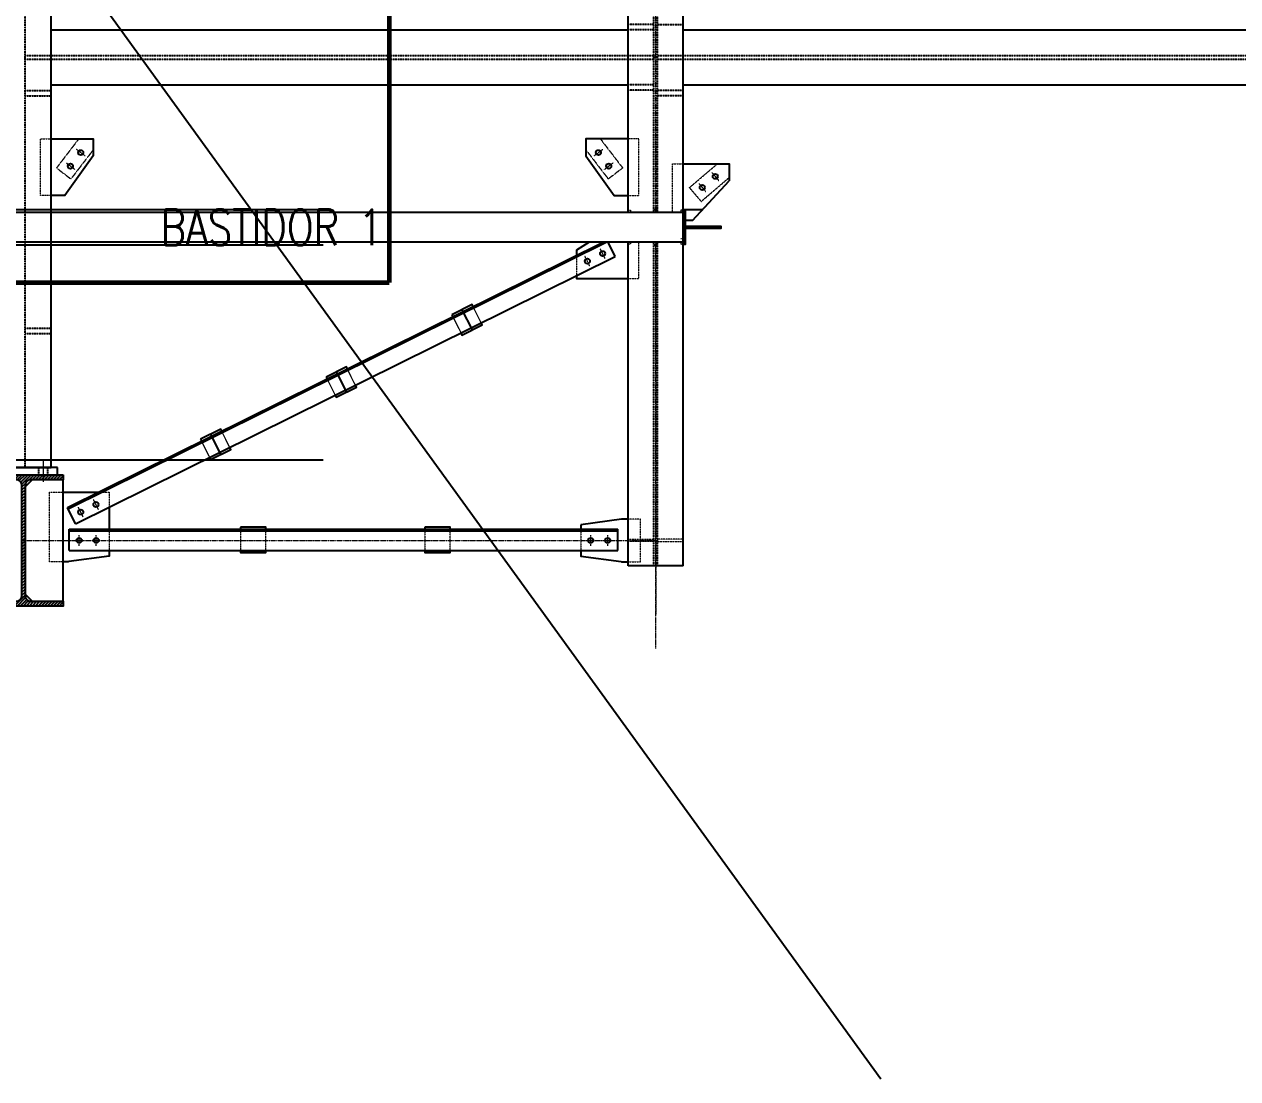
# Model space of a CAD drawing. Header units: millimetres. Extents: x 13669 to 217197, y -88248 to 24578.
# Drawn here: x 203149 to 207429, y -26166 to -22445 of the extents above; entities that cross this region are included whole.
import ezdxf

# ---------------------------------------------------------------- set-up
doc = ezdxf.new("R2010")
doc.units = ezdxf.units.MM
doc.linetypes.add('CENTER2', pattern=[1.125, 0.75, -0.125, 0.125, -0.125])
doc.linetypes.add('DASHED2', pattern=[0.375, 0.25, -0.125])
for name, color, linetype in [('CHAPA PISO', 3, 'Continuous'), ('Tx-DDIM', 1, 'Continuous'), ('Tx-TEXT', 3, 'Continuous'), ('Tx_M_EQUIPOS', 4, 'Continuous'), ('Tx_M_EXISTENTES', 8, 'Continuous'), ('Tx_M_OCULTOS', 2, 'DASHED2')]:
    doc.layers.add(name, color=color, linetype=linetype)
for name, color, linetype, lineweight in [('TITULOS', 6, 'Continuous', 60), ('Tx_EJES', 1, 'CENTER2', 5), ('Tx_M_CONTORNO FINO', 1, 'Continuous', 5), ('Tx_M_OCULTAS FINO', 1, 'DASHED2', 5)]:
    doc.layers.add(name, color=color, linetype=linetype, lineweight=lineweight)
doc.styles.add('ESTILO 1', font='romans.shx', dxfattribs={"width": 0.8})

# ---------------------------------------------------------------- blocks, each defined once
blk = doc.blocks.new('A$C9d26feda')
at = {"layer": 'Tx_M_EQUIPOS'}
blk.add_lwpolyline([(-140, 0), (-140, -17.3), (-26, -17.3, -0.414214), (-5.4, -37.9), (-5.4, -425.1, -0.414214), (-26, -445.7), (-140, -445.7), (-140, -463), (140, -463), (140, -445.7), (26, -445.7, -0.414214), (5.4, -425.1), (5.4, -37.9, -0.414214), (26, -17.3), (140, -17.3), (140, 0)], format="xyb", close=True, dxfattribs=at)
blk = doc.blocks.new('A$C30D82DAE')
at = {"layer": 'Tx_M_EQUIPOS'}
for points in [[(-104.9, 60), (-97, 60), (-97, -60), (-104.9, -60)], [(-104.9, 4), (-229.9, 4), (-229.9, -4), (-104.9, -4)]]:
    blk.add_lwpolyline(points, close=True, dxfattribs=at)
at = {"layer": 'Tx_M_OCULTAS FINO'}
blk.add_line((-89.1, -39), (-104.9, -39), dxfattribs=at)

msp = doc.modelspace()

# ---------------------------------------------------------------- hatches: boundary and pattern name
h = msp.add_hatch()
h.set_pattern_fill('ANSI31', color=1, scale=60, angle=360)
h.set_pattern_definition([(45, (162944.941, 8000.2354), (-5.3033009, 5.3033009), [])])
h.paths.add_polyline_path([(203285.8743746, -24035.0175153), (203005.8743746, -24035.0175153), (203005.8743746, -24052.3175153), (203119.8743746, -24052.3175153, -0.4142135624), (203140.4743746, -24072.9175153), (203140.4743746, -24460.1175153, -0.4142135624), (203119.8743746, -24480.7175153), (203005.8743746, -24480.7175153), (203005.8743746, -24498.0175153), (203285.8743746, -24498.0175153), (203285.8743746, -24480.7175153), (203171.8743746, -24480.7175153, -0.4142135624), (203151.2743746, -24460.1175153), (203151.2743746, -24072.9175153, -0.4142135624), (203171.8743746, -24052.3175153), (203285.8743746, -24052.3175153)])

# ---------------------------------------------------------------- linework, layer by layer
msp.add_line((202908.8743749, -21661.5175154), (206170.1471557, -26166.1637301))
at = {"layer": 'CHAPA PISO'}
for p, q in [((203048.8743747, -23108.5175158), (204202.8945823, -23108.5175156)), ((204202.8945823, -23108.5175156), (205472.8743747, -23108.5175156)), ((205278.8743747, -23108.5175154), (205286.7743747, -23108.5175154)), ((205369.5743747, -23108.5175154), (205382.1743747, -23108.5175154)), ((205464.9743741, -23108.5175154), (205472.8743741, -23108.5175154)), ((205472.8743741, -23108.5175154), (205472.8743741, -23214.5175154)), ((205472.8743741, -23108.5175154), (205472.8743741, -23214.5175154)), ((204202.8945823, -23214.5175154), (203048.8743747, -23214.5175154)), ((205472.8743741, -23214.5175154), (204202.8945823, -23214.5175154)), ((205286.7743747, -23214.5175154), (205278.8743747, -23214.5175154)), ((205382.1743747, -23214.5175154), (205369.5743747, -23214.5175154)), ((205472.8743741, -23214.5175154), (205464.9743741, -23214.5175154))]:
    msp.add_line(p, q, dxfattribs=at)
at = {"layer": 'TITULOS'}
for p in [(204435.8743748, -18986.5175154), (201628.8743746, -23356.5175154)]:
    msp.add_line(p, (204435.8743748, -23356.5175154), dxfattribs=at)
at = {"layer": 'Tx-DDIM'}
for p, q in [((204692.6452561, -23452.1744808), (204728.3180697, -23523.7806981)), ((204249.1109484, -23671.9523653), (204284.7837621, -23743.5585826)), ((203805.576771, -23891.7305114), (203841.2495847, -23963.3367288))]:
    msp.add_line(p, q, dxfattribs=at)
at = {"layer": 'Tx_EJES'}
for p, q in [((205375.8743747, -23108.5175154), (205375.8743747, -19833.65839)), ((203362.9126451, -22909.533827), (203332.7505993, -22886.4199569)), ((205158.8361046, -22909.533827), (205188.9981504, -22886.4199569)), ((205375.8743749, -22880.2675154), (205375.8743749, -23108.5175154)), ((203326.4170607, -22957.1581099), (203296.2550149, -22934.0442397)), ((205195.331689, -22957.1581099), (205225.4937348, -22934.0442397)), ((205573.6197052, -22967.6003372), (205598.3019163, -22996.4930431)), ((205527.9996433, -23006.5722494), (205552.6818543, -23035.4649554)), ((205472.8743747, -23131.5175155), (205482.8743747, -23131.5175155)), ((205472.8743747, -23191.5175155), (205482.8743747, -23191.5175155)), ((205197.0747149, -23271.3202324), (205180.2028572, -23237.2711441)), ((205375.8743747, -24647.9214104), (205375.8743747, -23214.5175154)), ((205375.8743749, -23214.5175154), (205375.8743749, -24529.2675153)), ((205143.3129965, -23297.9600077), (205126.4411388, -23263.9109194)), ((203409.9188209, -24156.8840274), (203393.0469632, -24122.834939)), ((203356.1571024, -24183.5238027), (203339.2852448, -24149.4747143)), ((203145.8743747, -24266.5175153), (205375.8743747, -24266.5175153)), ((203342.1823327, -24285.5175153), (203342.1823327, -24247.5175153)), ((203402.1823327, -24285.5175153), (203402.1823327, -24247.5175153)), ((205146.9127632, -24285.5175153), (205146.9127632, -24247.5175153)), ((205206.9127632, -24285.5175153), (205206.9127632, -24247.5175153))]:
    msp.add_line(p, q, dxfattribs=at)
at = {"layer": 'Tx_M_CONTORNO FINO'}
msp.add_line((203215.8743746, -24060.0175153), (203215.8743746, -23984.6175153), dxfattribs=at)
at = {"layer": 'Tx_M_EQUIPOS'}
for p, q in [((203242.8743746, -24009.6175153), (203242.8743746, -20348.5175154)), ((205278.8743747, -23108.5175154), (205278.8743747, -20531.4175154)), ((205472.8743747, -24356.0175153), (205472.8743747, -20531.4175154)), ((203242.8743746, -22464.5175154), (205278.8743747, -22464.5175154)), ((203242.8743746, -22658.5175154), (203242.8743746, -22464.5175154)), ((205278.8743747, -22658.5175154), (205278.8743747, -22464.5175154)), ((205278.8743747, -22658.5175154), (205278.8743747, -22464.5175154)), ((205472.8743746, -22464.5175154), (209258.8743747, -22464.5175154)), ((203242.8743746, -22658.5175154), (205278.8743747, -22658.5175154)), ((205472.8743746, -22658.5175154), (209258.8743747, -22658.5175154)), ((205505.3061291, -23137.263378), (205635.3061291, -22997.2633781)), ((203048.8743746, -23099.0175154), (204202.8945823, -23099.0175154)), ((205369.5743747, -23099.0175154), (205382.1743747, -23099.0175154)), ((205472.8743747, -23099.0175154), (205540.8201444, -23099.0175154)), ((204202.8945823, -23224.0175154), (203048.8743746, -23224.0175154)), ((203300.8203022, -24150.678125), (205190.085605, -23214.5175154)), ((203302.9514843, -24154.9790624), (205200.896507, -23214.5175154)), ((205232.8756799, -23264.7406499), (205207.9893285, -23214.5175154)), ((205278.8743747, -24356.0175153), (205278.8743747, -23214.5175154)), ((205382.1743747, -23224.0175154), (205369.5743747, -23224.0175154)), ((203329.2360625, -24208.023958), (205232.8756799, -23264.7406499)), ((203048.8743746, -24009.6175153), (203242.8743746, -24009.6175153)), ((203329.2360625, -24208.023958), (203300.8203022, -24150.678125)), ((203307.1823327, -24226.5175153), (205241.9127632, -24226.5175153)), ((203307.1823327, -24302.5175153), (203307.1823327, -24226.5175153)), ((205241.9127632, -24302.5175153), (205241.9127632, -24226.5175153)), ((203307.1823327, -24232.9175153), (205241.9127632, -24232.9175153)), ((203307.1823327, -24302.5175153), (205241.9127632, -24302.5175153)), ((205472.8743747, -24356.0175153), (205278.8743747, -24356.0175153))]:
    msp.add_line(p, q, dxfattribs=at)
for points in [[(203242.8743749, -22848.9069694), (203392.1391165, -22848.9069694), (203392.1391165, -22908.9069694), (203292.1391165, -23048.9069694), (203242.8743749, -23048.9069694)], [(205278.8743747, -22848.9069694), (205129.6096332, -22848.9069694), (205129.6096332, -22908.9069694), (205229.6096332, -23048.9069694), (205278.8743747, -23048.9069694)], [(205472.8743745, -22937.263378), (205635.3061291, -22937.2633781), (205635.3061291, -22997.2633781)], [(205505.3061291, -23137.263378), (205472.8743745, -23137.263378)], [(205140.8872476, -23214.5175154), (205096.4426208, -23242.4919531), (205096.4426208, -23260.9190838)], [(205096.4426208, -23332.345372), (205096.4426208, -23342.327987), (205278.8743747, -23342.327987)], [(204732.0156461, -23441.4986957), (204728.4483647, -23434.3380739), (204656.8421474, -23470.0108876)], [(204656.8421474, -23470.0108876), (204660.4094287, -23477.1715093)], [(204688.9476145, -23534.4563524), (204692.5149611, -23541.617105), (204764.1211784, -23505.9442913), (204760.5538319, -23498.7835387)], [(204288.4813384, -23661.2765802), (204284.914057, -23654.1159584), (204213.3078397, -23689.7887721)], [(204213.3078397, -23689.7887721), (204216.8751211, -23696.9493939)], [(204245.4133068, -23754.2342369), (204248.9806534, -23761.3949895), (204320.5868707, -23725.7221758), (204317.0195242, -23718.5614232)], [(203844.9471611, -23881.0547263), (203841.3798797, -23873.8941046), (203769.7736623, -23909.5669183)], [(203769.7736623, -23909.5669183), (203773.3409437, -23916.72754)], [(203801.8791295, -23974.0123831), (203805.446476, -23981.1731356), (203877.0526934, -23945.500322), (203873.4853468, -23938.3395694)], [(203285.8743746, -24096.688004), (203409.777741, -24096.688004)], [(203447.5677582, -24149.3887456), (203447.5677582, -24226.5175153)], [(203911.0475479, -24219.5175153), (203911.0475479, -24226.5175153)], [(204001.0475479, -24226.5175153), (204001.0475479, -24219.5175153), (203911.0475479, -24219.5175153)], [(204561.0475479, -24219.5175153), (204561.0475479, -24226.5175153)], [(204651.0475479, -24226.5175153), (204651.0475479, -24219.5175153), (204561.0475479, -24219.5175153)], [(205254.9127632, -24191.5175153), (205111.9127632, -24211.5175153)], [(205111.9127632, -24211.5175153), (205111.9127632, -24226.5175153)], [(205278.8743747, -24191.5175153), (205254.9127632, -24191.5175153)], [(203911.0475479, -24302.5175153), (203911.0475479, -24309.5175153), (204001.0475479, -24309.5175153), (204001.0475479, -24302.5175153)], [(204561.0475479, -24302.5175153), (204561.0475479, -24309.5175153), (204651.0475479, -24309.5175153), (204651.0475479, -24302.5175153)]]:
    msp.add_lwpolyline(points, dxfattribs=at)
for points in [[(203265.8743746, -24009.6175153), (203025.8743746, -24009.6175153), (203025.8743746, -24035.0175153), (203265.8743746, -24035.0175153)], [(203285.8743746, -24266.5175153), (203285.8743746, -24052.3175153), (203176.2743746, -24052.3175153), (203151.2743746, -24077.3175153), (203151.2743746, -24455.7175153), (203176.2743746, -24480.7175153), (203285.8743746, -24480.7175153)]]:
    msp.add_lwpolyline(points, close=True, dxfattribs=at)
for points in [[(203447.5677582, -24302.5175153), (203447.5677582, -24321.5175153), (203305.2569641, -24341.4211229, -0.0347536737), (203303.8718442, -24341.5175153), (203285.8743746, -24341.5175153)], [(205111.9127632, -24302.5175153), (205111.9127632, -24321.5175153), (205254.2235573, -24341.4211229, 0.0347536737), (205255.6086772, -24341.5175153), (205278.8743747, -24341.5175153)]]:
    msp.add_lwpolyline(points, format="xyb", dxfattribs=at)
for centre in [(203347.8316222, -22897.9768919), (205173.9171275, -22897.9768919), (203311.3360378, -22945.6011748), (205210.4127119, -22945.6011748), (205585.9608108, -22982.0466902), (205540.3407488, -23021.0186024), (205134.8770676, -23280.9354635), (205188.6387861, -23254.2956882), (203401.4828921, -24139.8594832), (203347.7211736, -24166.4992585), (203342.1823327, -24266.5175153), (203402.1823327, -24266.5175153), (205146.9127632, -24266.5175153), (205206.9127632, -24266.5175153)]:
    msp.add_circle(centre, 9, dxfattribs=at)
at = {"layer": 'Tx_M_EXISTENTES'}
msp.add_line((200647.8945823, -23982.0009827), (204202.8945823, -23982.0009827), dxfattribs=at)
at = {"layer": 'Tx_M_OCULTAS FINO'}
for p, q in [((203341.3398815, -22848.9069694), (203262.2661152, -22952.0929155)), ((205180.4088682, -22848.9069694), (205259.4826345, -22952.0929155)), ((203392.1391165, -22887.8355928), (203313.0653502, -22991.0215389)), ((205129.6096332, -22887.8355928), (205208.6833995, -22991.0215389)), ((205494.8926217, -23021.7025212), (205593.7360894, -22937.263378)), ((203262.2661152, -22952.0929155), (203313.0653502, -22991.0215389)), ((205259.4826345, -22952.0929155), (205208.6833995, -22991.0215389)), ((205536.4626614, -23070.3639207), (205635.3061291, -22985.9247775)), ((205494.8926216, -23021.7025212), (205536.4626614, -23070.3639206)), ((203242.8743746, -23099.0175154), (203048.8743746, -23099.0175154)), ((205382.1743747, -23099.0175154), (205369.5743747, -23099.0175154)), ((205540.8201444, -23099.0175154), (205472.8743747, -23099.0175154)), ((203242.8743746, -23224.0175154), (203048.8743746, -23224.0175154)), ((205382.1743747, -23224.0175154), (205369.5743747, -23224.0175154))]:
    msp.add_line(p, q, dxfattribs=at)
for points in [[(203242.8743749, -23048.9069694), (203205.3061289, -23048.9069694), (203205.3061289, -22848.9069694), (203242.8743749, -22848.9069694)], [(205278.8743747, -23048.9069694), (205316.4426208, -23048.9069694), (205316.4426208, -22848.9069694), (205278.8743747, -22848.9069694)], [(205435.3061291, -22937.263378), (205472.8743745, -22937.263378)], [(205435.3061291, -23108.5175156), (205435.3061291, -22937.263378)], [(205278.8743747, -23108.5175154), (205278.8743747, -23101.5175155), (205286.7743747, -23101.5175155), (205286.7743747, -23108.5175154)], [(205464.9743741, -23214.5175154), (205464.9743741, -23221.5175155), (205472.8743741, -23221.5175155), (205472.8743741, -23101.5175155), (205464.9743741, -23101.5175155), (205464.9743741, -23108.5175154)], [(205278.8743747, -23342.327987), (205316.4426208, -23342.327987), (205316.4426208, -23214.5175154)], [(205286.7743747, -23214.5175154), (205286.7743747, -23221.5175155), (205278.8743747, -23221.5175155), (205278.8743747, -23214.5175154)], [(205096.4426208, -23260.9190838), (205096.4426208, -23332.345372), (205096.4426208, -23332.345372)], [(204760.5538319, -23498.7835387), (204732.0156461, -23441.4986957)], [(204660.4094287, -23477.1715093), (204688.9476145, -23534.4563524)], [(204317.0195242, -23718.5614232), (204288.4813384, -23661.2765802)], [(204216.8751211, -23696.9493939), (204245.4133068, -23754.2342369)], [(203873.4853468, -23938.3395694), (203844.9471611, -23881.0547263)], [(203773.3409437, -23916.72754), (203801.8791295, -23974.0123831)], [(203285.8743746, -24341.5175153), (203237.5677582, -24341.5175153), (203237.5677582, -24096.688004), (203285.8743746, -24096.688004)], [(203409.777741, -24096.688004), (203447.5677582, -24096.688004)], [(203447.5677582, -24096.688004), (203447.5677582, -24149.3887456)], [(203447.5677582, -24226.5175153), (203447.5677582, -24302.5175153)], [(203911.0475479, -24226.5175153), (203911.0475479, -24302.5175153)], [(204001.0475479, -24302.5175153), (204001.0475479, -24226.5175153)], [(204561.0475479, -24226.5175153), (204561.0475479, -24302.5175153)], [(204651.0475479, -24302.5175153), (204651.0475479, -24226.5175153)], [(205111.9127632, -24226.5175153), (205111.9127632, -24302.5175153)], [(205278.8743747, -24341.5175153), (205321.9127632, -24341.5175153), (205321.9127632, -24191.5175153), (205278.8743747, -24191.5175153)]]:
    msp.add_lwpolyline(points, dxfattribs=at)
for points in [[(205278.8743747, -24262.5175153), (205369.5743747, -24262.5175153), (205369.5743747, -24270.5175153), (205278.8743747, -24270.5175153)], [(205472.8743747, -24262.5175153), (205382.1743741, -24262.5175153), (205382.1743741, -24270.5175153), (205472.8743747, -24270.5175153)]]:
    msp.add_lwpolyline(points, close=True, dxfattribs=at)
at = {"layer": 'Tx_M_OCULTOS'}
for p, q in [((203152.1743746, -24009.6175153), (203152.1743746, -20348.5175154)), ((205369.5743747, -23108.5175154), (205369.5743747, -20531.4175154)), ((205382.1743747, -23108.5175154), (205382.1743747, -20531.4175154)), ((205369.5743747, -22445.4675154), (205278.8743747, -22445.4675154)), ((205369.5743747, -22464.5175154), (205278.8743747, -22464.5175154)), ((205382.1743747, -22445.4675154), (205472.8743747, -22445.4675154)), ((203152.1743746, -22555.2175154), (203242.8743746, -22555.2175154)), ((203152.1743746, -22567.8175154), (203152.1743746, -22555.2175154)), ((203242.8743746, -22555.2175154), (205278.8743747, -22555.2175154)), ((205278.8743747, -22555.2175154), (205369.5743747, -22555.2175154)), ((205369.5743747, -22555.2175154), (205369.5743747, -22567.8175154)), ((205369.5743747, -22567.8175154), (205369.5743747, -22555.2175154)), ((205382.1743746, -22555.2175154), (205472.8743746, -22555.2175154)), ((205472.8743746, -22555.2175154), (209258.8743747, -22555.2175154)), ((203152.1743746, -22567.8175154), (203242.8743746, -22567.8175154)), ((203242.8743746, -22567.8175154), (205278.8743747, -22567.8175154)), ((205278.8743747, -22567.8175154), (205369.5743747, -22567.8175154)), ((205382.1743746, -22567.8175154), (205472.8743746, -22567.8175154)), ((205472.8743746, -22567.8175154), (209258.8743747, -22567.8175154)), ((203152.1743745, -22678.5175155), (203242.8743745, -22678.5175155)), ((205369.5743746, -22658.5175154), (205278.8743746, -22658.5175154)), ((205369.5743747, -22677.5675154), (205278.8743747, -22677.5675154)), ((205382.1743748, -22677.5675154), (205472.8743748, -22677.5675154)), ((203152.1743745, -22697.5675155), (203242.8743745, -22697.5675155)), ((205382.1743748, -22696.6175154), (205472.8743748, -22696.6175154)), ((205369.5743747, -24356.0175153), (205369.5743747, -23214.5175154)), ((205382.1743747, -24356.0175153), (205382.1743747, -23214.5175154)), ((203152.1743746, -23516.9050933), (203242.8743746, -23516.9050933)), ((203152.1743746, -23535.9550933), (203242.8743746, -23535.9550933)), ((203200.3743746, -24035.0175153), (203200.3743746, -24009.6175153)), ((203231.3743746, -24035.0175153), (203231.3743746, -24009.6175153))]:
    msp.add_line(p, q, dxfattribs=at)

# ---------------------------------------------------------------- block references
at = {"xscale": -1}
msp.add_blockref('A$C30D82DAE', (205375.8743741, -23161.5175155), dxfattribs=at)
at = {"xscale": -1, "rotation": 359.9999999999997}
msp.add_blockref('A$C9d26feda', (203145.8743746, -24035.0175153), dxfattribs=at)

# ---------------------------------------------------------------- texts
at = {"layer": 'Tx-TEXT', "color": 3, "style": 'ESTILO 1', "width": 0.8}
msp.add_text('BASTIDOR 1', height=125, dxfattribs=at).set_placement((203629.1871806, -23224.0175153))

doc.saveas('drawing.dxf')
